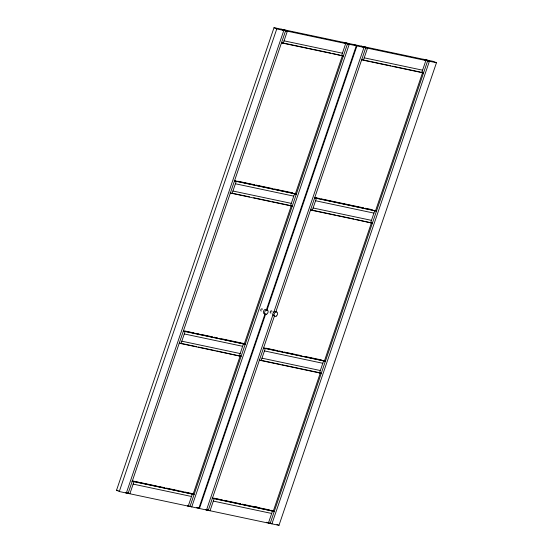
<?xml version="1.0" encoding="UTF-8"?>
<svg xmlns="http://www.w3.org/2000/svg" width="553" height="553" viewBox="0 0 553 553"><rect width="100%" height="100%" fill="white"/><g stroke="black" fill="none" stroke-linecap="round" stroke-linejoin="round"><path stroke-width="0.83" d="M265.032 313.855L198.81 508.373L119.289 491.527L116.545 490.235L274.025 27.65L353.547 44.496L356.291 45.788L266.422 309.77M119.289 491.527L276.763 28.943L356.291 45.788M129.872 493.767L133.978 481.698L133.066 481.269M193.253 493.815L240.272 355.69M244.17 344.249L291.466 205.308M295.364 193.868L342.383 55.749M198.085 507.861L199.453 508.504L265.668 313.993M266.781 310.724L356.927 45.927L436.455 62.766L278.975 525.35L199.453 508.504M273.002 314.671L206.511 510.004L205.592 509.569L210.036 510.751L214.142 498.682L213.23 498.246M273.839 312.217L363.985 47.42L361.24 46.12M274.488 315.86L208.274 510.378L207.354 509.942M275.878 311.774L365.747 47.793L364.835 47.358M261.154 360.577L265.267 348.508L264.355 348.079L325.392 361.24L263.505 348.134M363.404 60.236L367.51 48.166L364.773 46.874M268.399 523.11L272.505 511.041L271.592 510.606M273.141 511.608L320.436 372.674M324.334 361.227L371.63 222.292M375.528 210.845L422.824 71.911M281.989 29.579L286.392 30.747M343.876 42.685L347.408 43.431M362.16 46.556L365.685 47.302M424.047 59.662L427.573 60.408M282.908 30.007L286.433 30.754M344.796 43.113L348.321 43.86M363.072 46.984L366.598 47.731M424.96 60.097L428.485 60.844M284.062 40.839L342.418 53.199M364.227 57.823L422.582 70.183M307.337 48.118L282.32 42.823L283.24 43.252L287.346 31.182L284.601 29.89M309.003 48.477L312.334 49.182M314.007 49.535L330.68 53.067M332.346 53.42L341.595 55.618L345.708 43.549L342.964 42.249M361.316 59.551L362.491 59.8M363.321 59.98L369.992 61.39M371.657 61.742L390.833 65.807M392.506 66.16L420.017 71.987M422.61 72.54L420.847 72.167L421.766 72.595L425.872 60.526L423.128 59.233M281.47 42.878L343.358 55.991L342.445 55.556M361.641 59.862L423.529 72.968M237.728 181.197L254.408 184.73M256.074 185.082L272.747 188.614M274.412 188.967L280.253 190.204M281.919 190.557L292.758 192.852M316.226 197.829L319.565 198.534M321.231 198.886L337.904 202.419M339.57 202.771L351.245 205.246M352.911 205.598L356.25 206.304M357.915 206.656L363.75 207.893M365.415 208.246L372.086 209.656M234.133 180.679L296.346 194.089L234.458 180.983M314.298 197.656L376.51 211.073L314.622 197.96M235.398 183.769L293.761 196.128M315.569 200.753L373.925 213.112M232.937 191.013L291.3 203.373M313.102 207.99L371.464 220.35M230.027 192.748L232.115 193.426L236.221 181.356L235.308 180.928M232.868 193.35L249.541 196.882M253.709 197.76L270.382 201.292M272.055 201.645L288.728 205.177M290.152 205.481L292.24 206.158L230.352 193.052M335.547 215.096L311.367 209.974L312.279 210.403L316.392 198.333L315.473 197.905M337.212 215.449L353.885 218.981M355.551 219.334L372.404 223.142L310.516 210.029M184.944 331.019L194.11 332.961M195.776 333.314L199.115 334.019M200.78 334.371L212.456 336.846M214.122 337.199L217.453 337.904M221.622 338.789L238.302 342.321M239.967 342.673L241.633 343.026M242.221 343.15L243.396 343.399M265.938 348.176L277.613 350.643M279.279 351.003L282.618 351.708M284.283 352.061L295.952 354.528M297.625 354.888L300.956 355.593M305.125 356.471L321.798 360.003M183.34 331.157L245.228 344.263L184.19 331.095L185.103 331.53L180.99 343.6L180.078 343.164L196.75 346.696M184.28 333.943L242.643 346.302M264.445 350.92L322.807 363.28M181.813 341.18L240.175 353.547M261.977 358.164L320.339 370.524M198.423 347.049L215.096 350.581M216.762 350.934L239.352 355.959L243.458 343.89L242.546 343.454M259.067 359.899L260.242 360.148M261.078 360.321L280.253 364.386M281.919 364.738L317.768 372.328M319.779 372.757L318.604 372.508L319.516 372.936L323.629 360.867L322.71 360.438M179.227 343.226L241.115 356.332L240.202 355.897M259.392 360.203L321.279 373.31M255.59 506.742L257.256 507.094M132.983 481.013L138.824 482.251M140.49 482.603L157.163 486.135M158.829 486.488L164.663 487.725M166.335 488.078L178.004 490.546M179.67 490.905L183.008 491.61M184.674 491.963L190.509 493.2M213.983 498.17L222.32 499.933M223.986 500.285L240.666 503.818M242.332 504.17L248.166 505.407M249.832 505.76L261.507 508.235M263.173 508.587L266.505 509.292M268.177 509.645L269.843 509.997M271.267 510.301L272.442 510.55M131.891 481.02L194.103 494.43L132.215 481.324M212.055 497.997L274.267 511.414L212.38 498.308M133.155 484.11L191.518 496.476M213.32 501.094L271.682 513.454M116.545 490.235L118.114 490.566M126.602 492.841L125.427 492.592L126.34 493.02L283.82 30.436L281.076 29.143M268.067 522.799L270.424 523.297M436.455 62.766L433.711 61.473L354.19 44.627L356.927 45.927M426.66 59.98L429.398 61.272L271.924 523.857L271.011 523.421M424.891 59.606L425.81 60.035M426.722 60.471L427.635 60.899L270.161 523.484L269.242 523.048M363.003 46.493L363.922 46.929M346.489 42.996L349.233 44.295L191.76 506.88L187.315 505.698L188.227 506.126L192.34 494.057L191.428 493.629M344.726 42.622L345.646 43.058M346.558 43.487L347.471 43.922L189.997 506.507L189.078 506.071M282.839 29.516L283.758 29.952M284.671 30.38L285.583 30.809L128.109 493.394L127.19 492.965L128.953 493.338L127.999 492.896M274.025 27.65L276.763 28.943M373.835 210.264L374.747 210.7L370.641 222.769L369.729 222.334M293.671 193.287L294.583 193.716L290.477 205.785L289.565 205.357M276.922 524.382L278.975 525.35M266.567 522.246L267.521 522.689M196.757 507.398L198.81 508.373M264.59 313.827A2.35 1.631 -64.7 0 1 263.781 310.668A2.35 1.631 -64.7 0 1 266.726 310.06M261.258 311.042A1.175 0.816 -64.7 0 1 261.037 309.355A1.175 0.816 -64.7 0 1 262.475 309.279M274.537 315.763A2.35 1.631 -64.7 0 1 273.085 312.991A2.35 1.631 -64.7 0 1 276.168 312.037M271.17 312.984A1.175 0.816 -64.7 0 1 270.21 312.348A1.175 0.816 -64.7 0 1 271.018 310.904A1.175 0.816 -64.7 0 1 271.986 311.539M266.726 314.139A2.35 1.631 -64.7 0 0 267.68 310.268A2.35 1.631 -64.7 0 0 264.666 312.099A2.35 1.631 -64.7 0 0 266.726 314.139M276.217 316.122A2.35 1.631 -64.7 0 0 277.122 312.251A2.35 1.631 -64.7 0 0 274.115 314.145A2.35 1.631 -64.7 0 0 276.217 316.122"/></g></svg>
